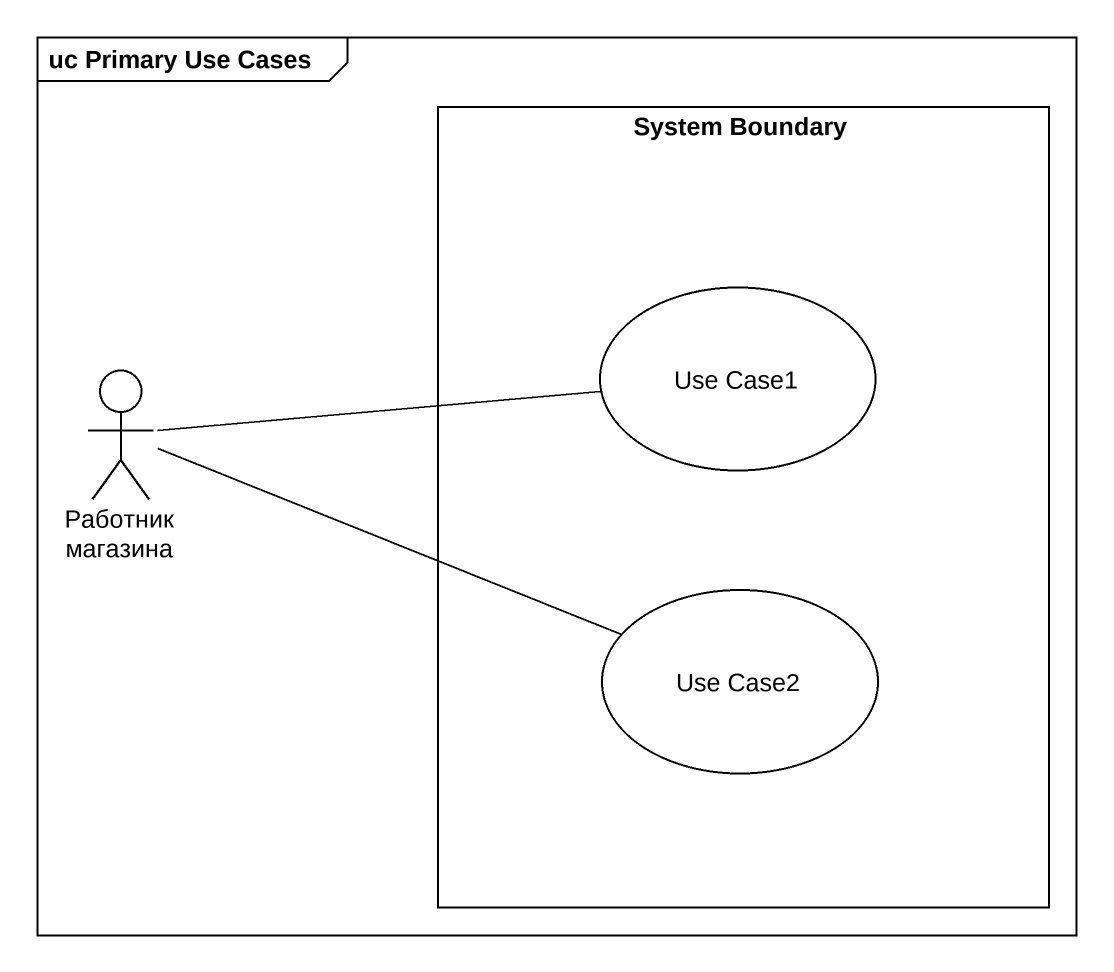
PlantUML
@startuml
mainframe uc Primary Use Cases
rectangle "System Boundary" as System_Boundary {
  usecase "Use Case1" as Use_Case1
  usecase "Use Case2" as Use_Case2
}
actor "Работник магазина" as Работник_магазина
Работник_магазина -right- Use_Case1
Работник_магазина -right- Use_Case2
@enduml
